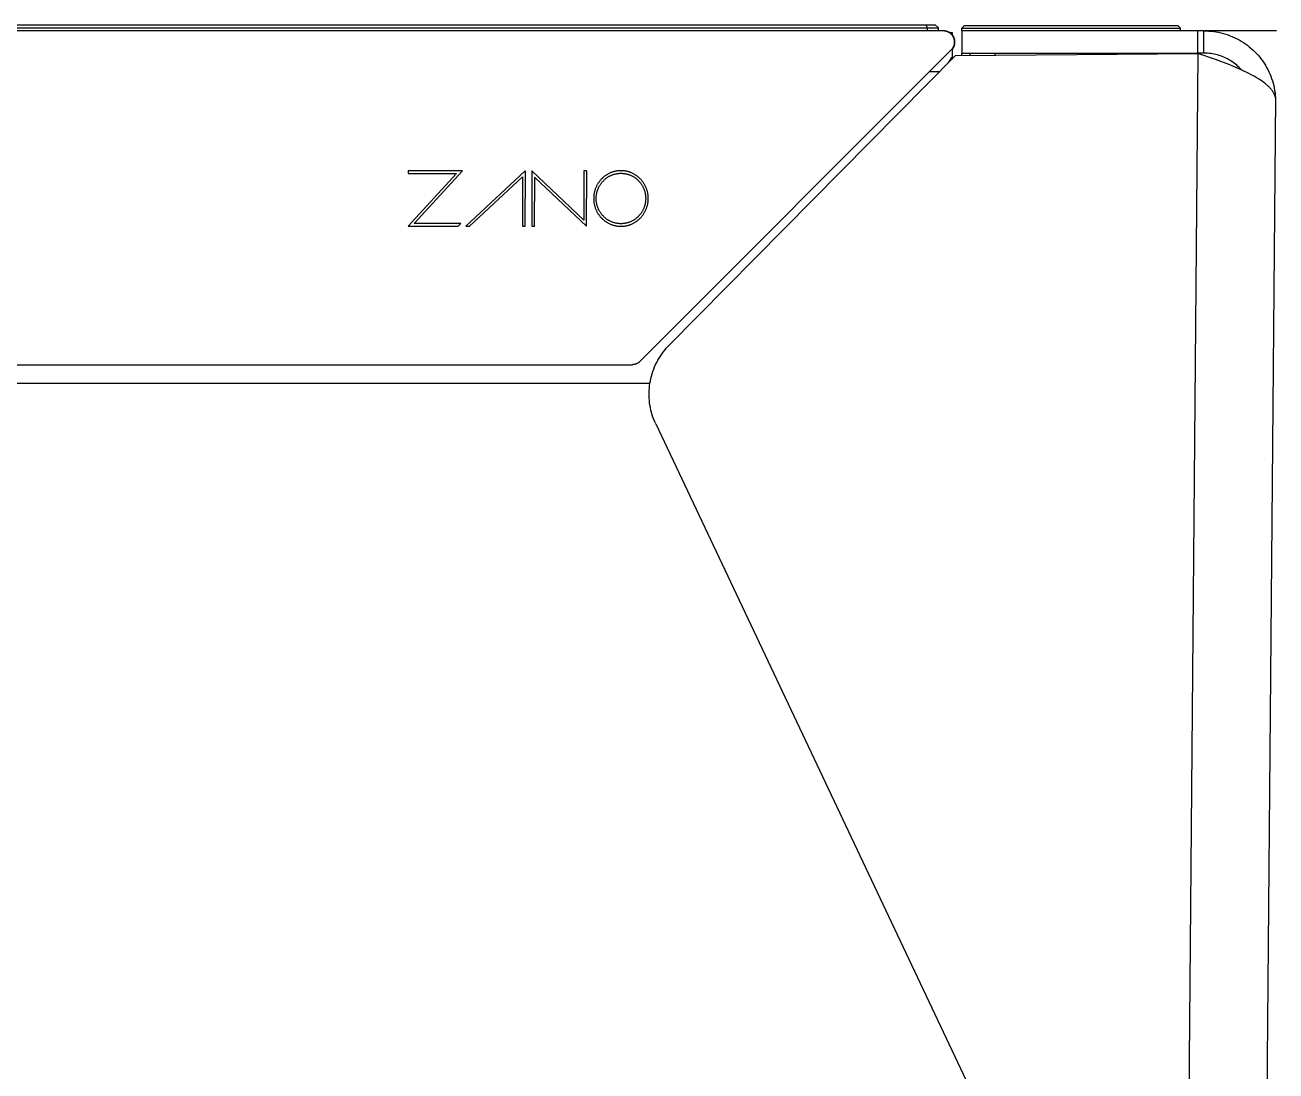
# Model space of a CAD drawing. Header units: inches. Extents: x -8 to 201, y -1 to 136.
# Drawn here: x 96.67 to 114.38, y 110.95 to 125.76 of the extents above; entities that cross this region are included whole.
import ezdxf

# ---------------------------------------------------------------- set-up
doc = ezdxf.new("R2010")
doc.units = ezdxf.units.IN
doc.layers.add('ZANO_R', color=7, linetype='Continuous', lineweight=0)
doc.layers.add('ZANO_W', color=1, linetype='Continuous', lineweight=0)
doc.styles.get("Standard").update_dxf_attribs({"font": 'arial.ttf'})
doc.dimstyles.new('amerykanie', dxfattribs={"dimtxt": 50, "dimasz": 50, "dimexe": 0.5, "dimexo": 0.5, "dimgap": 1, "dimtad": 1, "dimdec": 0, "dimzin": 0, "dimlunit": 5, "dimtxsty": 'Standard', "dimcen": 0.09, "dimclrd": 1, "dimclre": 1, "dimclrt": 1, "dimazin": 0, "dimtfac": 1, "dimtdec": 0, "dimtmove": 0, "dimatfit": 3, "dimfxl": 1, "dimtzin": 0, "dimarcsym": 1})

# ---------------------------------------------------------------- blocks, each defined once
blk = doc.blocks.new('*D477')
at = {"layer": 'ZANO_W', "color": 1, "lineweight": -2}
blk.add_arc((154.943, 107.957), 5.938, 93.9709, 170.339, dxfattribs=at)
at = {"layer": 'ZANO_W', "color": 1}
for points in [[(154.529, 113.714), (154.534, 114.047), (155.532, 113.866)], [(148.923, 108.968), (149.256, 108.94), (149.005, 107.957)]]:
    blk.add_solid(points, dxfattribs=at)
at = {"layer": 'ZANO_W', "color": 1, "insert": (150.058, 113.353), "char_height": 1.625, "attachment_point": 5, "rotation": 42.155}
blk.add_mtext("95%%d41'", dxfattribs=at)

msp = doc.modelspace()

# ---------------------------------------------------------------- linework, layer by layer
at = {"layer": 'ZANO_R'}
for p, q in [((109.67578, 125.67464), (11.61288, 125.67464)), ((11.72648, 125.71874), (109.44739, 125.71874)), ((109.43108, 125.75811), (11.74279, 125.75811)), ((109.56551, 125.75811), (109.43108, 125.75811)), ((109.43108, 125.75811), (109.44739, 125.71874)), ((109.44739, 125.71874), (109.44739, 125.67464)), ((109.44739, 125.71874), (109.60488, 125.71874)), ((109.60488, 125.71874), (109.56551, 125.75811)), ((109.60488, 125.67464), (109.60488, 125.71874)), ((109.68116, 125.67455), (109.67578, 125.67464)), ((109.68653, 125.67428), (109.68116, 125.67455)), ((109.68813, 125.6745), (109.6828, 125.67464)), ((109.69189, 125.67382), (109.68653, 125.67428)), ((109.69345, 125.67418), (109.68813, 125.6745)), ((109.69723, 125.67318), (109.69189, 125.67382)), ((109.69875, 125.67368), (109.69345, 125.67418)), ((109.70254, 125.67235), (109.69723, 125.67318)), ((109.70403, 125.673), (109.69875, 125.67368)), ((109.70782, 125.67135), (109.70254, 125.67235)), ((109.70929, 125.67215), (109.70403, 125.673)), ((109.71307, 125.67017), (109.70782, 125.67135)), ((109.71451, 125.67111), (109.70929, 125.67215)), ((109.71827, 125.6688), (109.71307, 125.67017)), ((109.7197, 125.6699), (109.71451, 125.67111)), ((109.72342, 125.66726), (109.71827, 125.6688)), ((109.72485, 125.66852), (109.7197, 125.6699)), ((109.72852, 125.66555), (109.72342, 125.66726)), ((109.72994, 125.66696), (109.72485, 125.66852)), ((109.73356, 125.66366), (109.72852, 125.66555)), ((109.73498, 125.66523), (109.72994, 125.66696)), ((109.73852, 125.66161), (109.73356, 125.66366)), ((109.73995, 125.66333), (109.73498, 125.66523)), ((109.74342, 125.65938), (109.73852, 125.66161)), ((109.74486, 125.66127), (109.73995, 125.66333)), ((109.74824, 125.65699), (109.74342, 125.65938)), ((109.7497, 125.65904), (109.74486, 125.66127)), ((109.75297, 125.65443), (109.74824, 125.65699)), ((109.75446, 125.65664), (109.7497, 125.65904)), ((109.75761, 125.65172), (109.75297, 125.65443)), ((109.75913, 125.65409), (109.75446, 125.65664)), ((109.76216, 125.64884), (109.75761, 125.65172)), ((109.76372, 125.65138), (109.75913, 125.65409)), ((109.7666, 125.64582), (109.76216, 125.64884)), ((109.76821, 125.64852), (109.76372, 125.65138)), ((109.77094, 125.64264), (109.7666, 125.64582)), ((109.80174, 125.64551), (109.76704, 125.64551)), ((109.77261, 125.64551), (109.76821, 125.64852)), ((109.77517, 125.63932), (109.77094, 125.64264)), ((109.77928, 125.63586), (109.77517, 125.63932)), ((109.78327, 125.63225), (109.77928, 125.63586)), ((109.78714, 125.62852), (109.78327, 125.63225)), ((109.79088, 125.62465), (109.78714, 125.62852)), ((109.79448, 125.62066), (109.79088, 125.62465)), ((109.79795, 125.61654), (109.79448, 125.62066)), ((109.80127, 125.61232), (109.79795, 125.61654)), ((109.80444, 125.60798), (109.80127, 125.61232)), ((109.80174, 125.61169), (109.80174, 125.64551)), ((109.80506, 125.61461), (109.80174, 125.61869)), ((109.80747, 125.60353), (109.80444, 125.60798)), ((109.80824, 125.61043), (109.80506, 125.61461)), ((109.81034, 125.59898), (109.80747, 125.60353)), ((109.81128, 125.60615), (109.80824, 125.61043)), ((109.81306, 125.59434), (109.81034, 125.59898)), ((109.81418, 125.60177), (109.81128, 125.60615)), ((109.81561, 125.58961), (109.81306, 125.59434)), ((109.81693, 125.59729), (109.81418, 125.60177)), ((109.81952, 125.59272), (109.81693, 125.59729)), ((109.93384, 125.71402), (109.97321, 125.75339)), ((109.93384, 125.67464), (109.93384, 125.71402)), ((109.93384, 125.71402), (110.13069, 125.71402)), ((113.27741, 125.67464), (109.93384, 125.67464)), ((109.93384, 125.67464), (109.93384, 125.35967)), ((109.97321, 125.75339), (110.13069, 125.75339)), ((110.13069, 125.75339), (112.62553, 125.75339)), ((110.13069, 125.71402), (112.62553, 125.71402)), ((112.62553, 125.75339), (112.78241, 125.75339)), ((112.62553, 125.71402), (112.82164, 125.71402)), ((112.78241, 125.75339), (112.99383, 125.75339)), ((112.82164, 125.71402), (113.0332, 125.71402)), ((113.0332, 125.71402), (112.99383, 125.75339)), ((113.0332, 125.67464), (113.0332, 125.71402)), ((113.27741, 125.35967), (113.27741, 125.67464)), ((113.36485, 125.67464), (113.27741, 125.67464)), ((113.36485, 125.35967), (113.36485, 125.67464)), ((113.36485, 125.67464), (113.39957, 125.67432)), ((114.39153, 125.67464), (113.37697, 125.67464)), ((113.39957, 125.67432), (113.43425, 125.6728)), ((113.43425, 125.6728), (113.46886, 125.67009)), ((113.46886, 125.67009), (113.50336, 125.66618)), ((113.50336, 125.66618), (113.5377, 125.66109)), ((113.5377, 125.66109), (113.57184, 125.65481)), ((113.57184, 125.65481), (113.60575, 125.64736)), ((113.60575, 125.64736), (113.63938, 125.63875)), ((113.63938, 125.63875), (113.67269, 125.62898)), ((113.67269, 125.62898), (113.70565, 125.61808)), ((113.70565, 125.61808), (113.73821, 125.60604)), ((113.73821, 125.60604), (113.77034, 125.59288)), ((109.79448, 125.41365), (109.79795, 125.41777)), ((109.79795, 125.41777), (109.80127, 125.422)), ((109.80127, 125.422), (109.80444, 125.42634)), ((109.80174, 125.30691), (109.80174, 125.42262)), ((109.80174, 125.41563), (109.80506, 125.4197)), ((109.80444, 125.42634), (109.80747, 125.43078)), ((109.80506, 125.4197), (109.80824, 125.42388)), ((109.80747, 125.43078), (109.81034, 125.43533)), ((109.80824, 125.42388), (109.81128, 125.42816)), ((109.81034, 125.43533), (109.81306, 125.43997)), ((109.81128, 125.42816), (109.81418, 125.43255)), ((109.81306, 125.43997), (109.81561, 125.4447)), ((109.81418, 125.43255), (109.81693, 125.43702)), ((109.818, 125.58479), (109.81561, 125.58961)), ((109.81561, 125.4447), (109.818, 125.44952)), ((109.81693, 125.43702), (109.81952, 125.44159)), ((109.82023, 125.5799), (109.818, 125.58479)), ((109.818, 125.44952), (109.82023, 125.45441)), ((109.82197, 125.58807), (109.81952, 125.59272)), ((109.81952, 125.44159), (109.82197, 125.44624)), ((109.82229, 125.57493), (109.82023, 125.5799)), ((109.82023, 125.45441), (109.82229, 125.45938)), ((109.82425, 125.58334), (109.82197, 125.58807)), ((109.82197, 125.44624), (109.82425, 125.45097)), ((109.82418, 125.5699), (109.82229, 125.57493)), ((109.82229, 125.45938), (109.82418, 125.46442)), ((109.82589, 125.5648), (109.82418, 125.5699)), ((109.82418, 125.46442), (109.82589, 125.46951)), ((109.82638, 125.57854), (109.82425, 125.58334)), ((109.82425, 125.45097), (109.82638, 125.45578)), ((109.82743, 125.55965), (109.82589, 125.5648)), ((109.82589, 125.46951), (109.82743, 125.47467)), ((109.82835, 125.57366), (109.82638, 125.57854)), ((109.82638, 125.45578), (109.82835, 125.46065)), ((109.82879, 125.55444), (109.82743, 125.55965)), ((109.82743, 125.47467), (109.82879, 125.47987)), ((109.83015, 125.56873), (109.82835, 125.57366)), ((109.82835, 125.46065), (109.83015, 125.46558)), ((109.82997, 125.5492), (109.82879, 125.55444)), ((109.82879, 125.47987), (109.82997, 125.48511)), ((109.83098, 125.54391), (109.82997, 125.5492)), ((109.82997, 125.48511), (109.83098, 125.4904)), ((109.83179, 125.56374), (109.83015, 125.56873)), ((109.83015, 125.46558), (109.83179, 125.47058)), ((109.8318, 125.5386), (109.83098, 125.54391)), ((109.83098, 125.4904), (109.8318, 125.49571)), ((109.83326, 125.55869), (109.83179, 125.56374)), ((109.83179, 125.47058), (109.83326, 125.47562)), ((109.83244, 125.53326), (109.8318, 125.5386)), ((109.8318, 125.49571), (109.83244, 125.50105)), ((109.8329, 125.5279), (109.83244, 125.53326)), ((109.83244, 125.50105), (109.8329, 125.50641)), ((109.83318, 125.52253), (109.8329, 125.5279)), ((109.8329, 125.50641), (109.83318, 125.51178)), ((109.83327, 125.51716), (109.83318, 125.52253)), ((109.83318, 125.51178), (109.83327, 125.51716)), ((109.83456, 125.5536), (109.83326, 125.55869)), ((109.83326, 125.47562), (109.83456, 125.48071)), ((109.83569, 125.54847), (109.83456, 125.5536)), ((109.83456, 125.48071), (109.83569, 125.48584)), ((109.83665, 125.54331), (109.83569, 125.54847)), ((109.83569, 125.48584), (109.83665, 125.49101)), ((109.83744, 125.53811), (109.83665, 125.54331)), ((109.83665, 125.49101), (109.83744, 125.4962)), ((109.83805, 125.53289), (109.83744, 125.53811)), ((109.83744, 125.4962), (109.83805, 125.50142)), ((109.83849, 125.52766), (109.83805, 125.53289)), ((109.83805, 125.50142), (109.83849, 125.50666)), ((109.83875, 125.52241), (109.83849, 125.52766)), ((109.83849, 125.50666), (109.83875, 125.5119)), ((109.83884, 125.51716), (109.83875, 125.52241)), ((109.83875, 125.5119), (109.83884, 125.51716)), ((113.77034, 125.59288), (113.80199, 125.57863)), ((113.80199, 125.57863), (113.83314, 125.56329)), ((113.83314, 125.56329), (113.86374, 125.54689)), ((113.86374, 125.54689), (113.89375, 125.52944)), ((113.89375, 125.52944), (113.92314, 125.51097)), ((113.92314, 125.51097), (113.95188, 125.4915)), ((113.95188, 125.4915), (113.97993, 125.47104)), ((113.97993, 125.47104), (114.00726, 125.44964)), ((114.00726, 125.44964), (114.03384, 125.4273)), ((114.03384, 125.4273), (114.05963, 125.40406)), ((109.78714, 125.4058), (105.3775, 120.99615)), ((109.84843, 125.32555), (105.79751, 121.23308)), ((109.75398, 125.23344), (109.79509, 125.29648)), ((109.78714, 125.4058), (109.79088, 125.40966)), ((109.79088, 125.40966), (109.79448, 125.41365)), ((109.79509, 125.29648), (109.80174, 125.30691)), ((109.8003, 125.28224), (109.79949, 125.27611)), ((109.80093, 125.28839), (109.8003, 125.28224)), ((109.80138, 125.29455), (109.80093, 125.28839)), ((109.80165, 125.30073), (109.80138, 125.29455)), ((109.80174, 125.30691), (109.80165, 125.30073)), ((109.84843, 125.32555), (113.27738, 125.35575)), ((109.93384, 125.35967), (113.27741, 125.35967)), ((109.93384, 125.3263), (109.93384, 125.35967)), ((110.05195, 125.32734), (110.05195, 125.35967)), ((110.4063, 125.33046), (110.4063, 125.35967)), ((112.63601, 125.3501), (112.63601, 125.35967)), ((113.27738, 125.35575), (113.12586, 107.975)), ((113.53024, 125.26805), (113.27738, 125.35575)), ((113.36485, 125.35967), (113.27741, 125.35967)), ((113.38888, 125.35932), (113.36485, 125.35967)), ((113.41287, 125.35815), (113.38888, 125.35932)), ((113.43682, 125.35617), (113.41287, 125.35815)), ((113.46068, 125.35339), (113.43682, 125.35617)), ((113.48444, 125.3498), (113.46068, 125.35339)), ((113.50806, 125.34541), (113.48444, 125.3498)), ((113.53152, 125.34023), (113.50806, 125.34541)), ((113.73059, 125.19231), (113.53024, 125.26805)), ((113.55479, 125.33425), (113.53152, 125.34023)), ((113.57785, 125.32749), (113.55479, 125.33425)), ((113.60066, 125.31995), (113.57785, 125.32749)), ((113.62321, 125.31165), (113.60066, 125.31995)), ((113.64546, 125.30259), (113.62321, 125.31165)), ((113.6674, 125.29279), (113.64546, 125.30259)), ((113.68899, 125.28225), (113.6674, 125.29279)), ((113.71021, 125.27098), (113.68899, 125.28225)), ((113.73104, 125.259), (113.71021, 125.27098)), ((113.75145, 125.24633), (113.73104, 125.259)), ((113.77142, 125.23297), (113.75145, 125.24633)), ((114.05963, 125.40406), (114.0846, 125.37994)), ((114.0846, 125.37994), (114.10873, 125.35498)), ((114.10873, 125.35498), (114.13198, 125.3292)), ((114.13198, 125.3292), (114.15433, 125.30264)), ((114.15433, 125.30264), (114.17575, 125.27532)), ((114.17575, 125.27532), (114.19621, 125.24727)), ((114.19621, 125.24727), (114.2157, 125.21854)), ((109.61953, 125.0943), (109.47565, 125.0943)), ((109.59434, 125.09446), (109.59703, 125.09467)), ((109.60131, 125.09465), (109.59435, 125.09437)), ((109.59703, 125.09467), (109.59971, 125.09495)), ((109.59971, 125.09495), (109.60238, 125.09532)), ((109.60825, 125.09517), (109.60131, 125.09465)), ((109.60238, 125.09532), (109.60504, 125.09577)), ((109.60504, 125.09577), (109.60768, 125.09629)), ((109.60768, 125.09629), (109.61031, 125.0969)), ((109.61518, 125.09591), (109.60825, 125.09517)), ((109.61031, 125.0969), (109.61338, 125.09771)), ((109.61338, 125.09771), (109.61642, 125.09861)), ((109.62208, 125.09687), (109.61518, 125.09591)), ((109.61642, 125.09861), (109.61943, 125.09961)), ((109.61943, 125.09961), (109.62242, 125.10069)), ((109.62242, 125.10069), (109.62536, 125.10187)), ((109.62536, 125.10187), (109.62828, 125.10313)), ((109.74659, 125.22266), (109.75398, 125.23344)), ((113.81587, 125.15729), (113.73059, 125.19231)), ((113.79093, 125.21895), (113.77142, 125.23297)), ((113.80995, 125.20427), (113.79093, 125.21895)), ((113.82847, 125.18896), (113.80995, 125.20427)), ((113.90029, 125.12026), (113.81587, 125.15729)), ((113.84645, 125.17304), (113.82847, 125.18896)), ((113.86389, 125.15651), (113.84645, 125.17304)), ((113.88077, 125.1394), (113.86389, 125.15651)), ((113.89705, 125.12174), (113.88077, 125.1394)), ((113.97308, 125.08592), (113.90029, 125.12026)), ((114.00906, 125.0679), (113.97308, 125.08592)), ((114.04471, 125.04922), (114.00906, 125.0679)), ((114.2157, 125.21854), (114.23418, 125.18916)), ((114.23418, 125.18916), (114.25164, 125.15915)), ((114.25164, 125.15915), (114.26806, 125.12856)), ((114.26806, 125.12856), (114.28341, 125.09742)), ((114.28341, 125.09742), (114.29768, 125.06577)), ((114.29768, 125.06577), (114.31085, 125.03365)), ((114.07537, 125.03241), (114.04471, 125.04922)), ((114.10569, 125.01497), (114.07537, 125.03241)), ((114.13559, 124.99684), (114.10569, 125.01497)), ((114.165, 124.97794), (114.13559, 124.99684)), ((114.1887, 124.96179), (114.165, 124.97794)), ((114.21193, 124.945), (114.1887, 124.96179)), ((114.23461, 124.92746), (114.21193, 124.945)), ((114.24571, 124.91839), (114.23461, 124.92746)), ((114.25664, 124.90911), (114.24571, 124.91839)), ((114.26553, 124.90126), (114.25664, 124.90911)), ((114.27428, 124.89325), (114.26553, 124.90126)), ((114.28286, 124.88507), (114.27428, 124.89325)), ((114.29126, 124.8767), (114.28286, 124.88507)), ((114.31085, 125.03365), (114.3229, 125.0011)), ((114.3229, 125.0011), (114.33382, 124.96814)), ((114.33382, 124.96814), (114.3436, 124.93483)), ((114.3436, 124.93483), (114.35223, 124.90121)), ((114.35223, 124.90121), (114.35969, 124.8673)), ((114.37775, 124.72972), (114.23153, 107.95731)), ((114.29946, 124.86815), (114.29126, 124.8767)), ((114.30745, 124.8594), (114.29946, 124.86815)), ((114.31521, 124.85044), (114.30745, 124.8594)), ((114.32271, 124.84126), (114.31521, 124.85044)), ((114.32886, 124.83329), (114.32271, 124.84126)), ((114.3348, 124.82516), (114.32886, 124.83329)), ((114.34049, 124.81686), (114.3348, 124.82516)), ((114.34592, 124.80839), (114.34049, 124.81686)), ((114.35106, 124.79974), (114.34592, 124.80839)), ((114.35351, 124.79536), (114.35106, 124.79974)), ((114.35588, 124.79092), (114.35351, 124.79536)), ((114.35817, 124.78644), (114.35588, 124.79092)), ((114.36037, 124.78192), (114.35817, 124.78644)), ((114.35969, 124.8673), (114.36598, 124.83316)), ((114.36248, 124.77735), (114.36037, 124.78192)), ((114.3645, 124.77274), (114.36248, 124.77735)), ((114.36692, 124.76677), (114.36446, 124.77272)), ((114.36598, 124.83316), (114.37109, 124.79882)), ((114.3692, 124.76074), (114.36692, 124.76677)), ((114.37128, 124.75465), (114.3692, 124.76074)), ((114.37109, 124.79882), (114.37501, 124.76433)), ((114.37318, 124.74849), (114.37128, 124.75465)), ((114.3749, 124.74228), (114.37318, 124.74849)), ((114.37641, 124.73602), (114.3749, 124.74228)), ((114.37501, 124.76433), (114.37774, 124.72972)), ((114.37774, 124.72972), (114.37641, 124.73602)), ((102.09496, 123.69467), (102.09496, 123.65634)), ((102.86623, 123.69467), (102.09496, 123.69467)), ((102.09496, 123.65634), (102.77901, 123.65634)), ((102.77901, 123.65634), (102.09496, 122.9096)), ((102.18172, 122.94778), (102.86623, 123.69467)), ((103.75192, 123.69467), (102.91023, 122.90941)), ((103.75192, 123.69467), (103.75192, 123.3042)), ((103.84879, 123.69448), (103.84835, 122.90947)), ((104.58249, 122.99745), (103.84879, 123.69448)), ((104.61986, 123.69585), (104.58249, 123.69448)), ((104.58249, 123.69448), (104.58249, 122.99745)), ((104.61986, 123.69585), (104.61986, 123.30482)), ((104.92491, 123.64838), (104.91676, 123.64375)), ((104.93318, 123.65283), (104.92491, 123.64838)), ((104.94157, 123.65707), (104.93318, 123.65283)), ((104.95007, 123.66111), (104.94157, 123.65707)), ((104.95868, 123.66495), (104.95007, 123.66111)), ((104.9674, 123.66857), (104.95868, 123.66495)), ((104.97622, 123.67199), (104.9674, 123.66857)), ((104.98514, 123.67519), (104.97622, 123.67199)), ((104.99417, 123.67817), (104.98514, 123.67519)), ((105.00329, 123.68093), (104.99417, 123.67817)), ((105.0125, 123.68347), (105.00329, 123.68093)), ((105.00481, 123.6434), (105.01308, 123.6459)), ((105.0218, 123.68578), (105.0125, 123.68347)), ((105.01308, 123.6459), (105.02144, 123.64821)), ((105.02144, 123.64821), (105.02988, 123.6503)), ((105.03119, 123.68786), (105.0218, 123.68578)), ((105.02988, 123.6503), (105.0384, 123.65219)), ((105.04066, 123.68971), (105.03119, 123.68786)), ((105.0384, 123.65219), (105.04699, 123.65387)), ((105.05021, 123.69132), (105.04066, 123.68971)), ((105.04699, 123.65387), (105.05566, 123.65533)), ((105.05984, 123.69269), (105.05021, 123.69132)), ((105.05566, 123.65533), (105.0644, 123.65658)), ((105.06954, 123.69382), (105.05984, 123.69269)), ((105.0644, 123.65658), (105.0732, 123.6576)), ((105.07932, 123.6947), (105.06954, 123.69382)), ((105.0732, 123.6576), (105.08207, 123.6584)), ((105.08916, 123.69534), (105.07932, 123.6947)), ((105.08207, 123.6584), (105.091, 123.65898)), ((105.09907, 123.69572), (105.08916, 123.69534)), ((105.091, 123.65898), (105.09999, 123.65933)), ((105.10904, 123.69585), (105.09907, 123.69572)), ((105.09999, 123.65933), (105.10904, 123.65945)), ((105.11901, 123.69572), (105.10904, 123.69585)), ((105.10904, 123.65945), (105.11809, 123.65933)), ((105.11809, 123.65933), (105.12708, 123.65898)), ((105.12891, 123.69534), (105.11901, 123.69572)), ((105.12708, 123.65898), (105.13601, 123.6584)), ((105.13876, 123.6947), (105.12891, 123.69534)), ((105.13601, 123.6584), (105.14488, 123.6576)), ((105.14853, 123.69382), (105.13876, 123.6947)), ((105.14488, 123.6576), (105.15369, 123.65658)), ((105.15823, 123.69269), (105.14853, 123.69382)), ((105.15369, 123.65658), (105.16243, 123.65533)), ((105.16786, 123.69132), (105.15823, 123.69269)), ((105.16243, 123.65533), (105.1711, 123.65387)), ((105.17741, 123.68971), (105.16786, 123.69132)), ((105.1711, 123.65387), (105.17969, 123.65219)), ((105.18688, 123.68786), (105.17741, 123.68971)), ((105.17969, 123.65219), (105.18821, 123.6503)), ((105.19626, 123.68578), (105.18688, 123.68786)), ((105.18821, 123.6503), (105.19665, 123.64821)), ((105.20556, 123.68347), (105.19626, 123.68578)), ((105.19665, 123.64821), (105.20501, 123.6459)), ((105.20501, 123.6459), (105.21328, 123.6434)), ((105.21477, 123.68093), (105.20556, 123.68347)), ((105.22389, 123.67817), (105.21477, 123.68093)), ((105.23291, 123.67519), (105.22389, 123.67817)), ((105.24184, 123.67199), (105.23291, 123.67519)), ((105.25066, 123.66857), (105.24184, 123.67199)), ((105.25938, 123.66495), (105.25066, 123.66857)), ((105.26799, 123.66111), (105.25938, 123.66495)), ((105.27649, 123.65707), (105.26799, 123.66111)), ((105.28488, 123.65283), (105.27649, 123.65707)), ((105.29314, 123.64838), (105.28488, 123.65283)), ((105.30129, 123.64375), (105.29314, 123.64838)), ((102.96591, 122.90941), (103.71454, 123.60879)), ((103.71454, 123.60879), (103.71454, 122.90941)), ((103.88654, 123.60626), (103.88633, 123.26007)), ((103.88654, 123.60626), (104.61986, 122.90947)), ((104.76085, 123.47307), (104.75688, 123.46442)), ((104.76502, 123.48161), (104.76085, 123.47307)), ((104.76938, 123.49003), (104.76502, 123.48161)), ((104.77393, 123.49833), (104.76938, 123.49003)), ((104.77868, 123.5065), (104.77393, 123.49833)), ((104.78361, 123.51454), (104.77868, 123.5065)), ((104.78873, 123.52246), (104.78361, 123.51454)), ((104.79402, 123.53024), (104.78873, 123.52246)), ((104.7995, 123.53788), (104.79402, 123.53024)), ((104.79688, 123.46502), (104.80084, 123.47266)), ((104.80514, 123.54538), (104.7995, 123.53788)), ((104.80084, 123.47266), (104.80497, 123.48019)), ((104.80497, 123.48019), (104.80928, 123.4876)), ((104.81096, 123.55273), (104.80514, 123.54538)), ((104.80928, 123.4876), (104.81375, 123.4949)), ((104.81695, 123.55994), (104.81096, 123.55273)), ((104.81375, 123.4949), (104.81839, 123.50208)), ((104.8231, 123.567), (104.81695, 123.55994)), ((104.81839, 123.50208), (104.8232, 123.50914)), ((104.82942, 123.57391), (104.8231, 123.567)), ((104.8232, 123.50914), (104.82817, 123.51607)), ((104.82817, 123.51607), (104.83329, 123.52288)), ((104.83589, 123.58066), (104.82942, 123.57391)), ((104.83329, 123.52288), (104.83857, 123.52956)), ((104.84252, 123.58725), (104.83589, 123.58066)), ((104.83857, 123.52956), (104.844, 123.5361)), ((104.84931, 123.59368), (104.84252, 123.58725)), ((104.844, 123.5361), (104.84959, 123.54251)), ((104.85624, 123.59995), (104.84931, 123.59368)), ((104.84959, 123.54251), (104.85532, 123.54877)), ((104.85532, 123.54877), (104.86119, 123.5549)), ((104.86332, 123.60604), (104.85624, 123.59995)), ((104.86119, 123.5549), (104.86721, 123.56088)), ((104.87055, 123.61197), (104.86332, 123.60604)), ((104.86721, 123.56088), (104.87337, 123.56672)), ((104.87792, 123.61772), (104.87055, 123.61197)), ((104.87337, 123.56672), (104.87966, 123.5724)), ((104.88542, 123.62329), (104.87792, 123.61772)), ((104.87966, 123.5724), (104.88608, 123.57794)), ((104.89306, 123.62868), (104.88542, 123.62329)), ((104.88608, 123.57794), (104.89264, 123.58331)), ((104.89264, 123.58331), (104.89932, 123.58853)), ((104.90083, 123.63389), (104.89306, 123.62868)), ((104.89932, 123.58853), (104.90613, 123.59359)), ((104.90873, 123.63891), (104.90083, 123.63389)), ((104.90613, 123.59359), (104.91307, 123.59848)), ((104.91676, 123.64375), (104.90873, 123.63891)), ((104.91307, 123.59848), (104.92012, 123.60321)), ((104.92012, 123.60321), (104.92729, 123.60777)), ((104.92729, 123.60777), (104.93457, 123.61215)), ((104.93457, 123.61215), (104.94196, 123.61636)), ((104.94196, 123.61636), (104.94947, 123.62039)), ((104.94947, 123.62039), (104.95708, 123.62425)), ((104.95708, 123.62425), (104.96479, 123.62791)), ((104.96479, 123.62791), (104.9726, 123.63139)), ((104.9726, 123.63139), (104.98051, 123.63469)), ((104.98051, 123.63469), (104.98852, 123.63779)), ((104.98852, 123.63779), (104.99662, 123.64069)), ((104.99662, 123.64069), (105.00481, 123.6434)), ((105.21328, 123.6434), (105.22147, 123.64069)), ((105.22147, 123.64069), (105.22957, 123.63779)), ((105.22957, 123.63779), (105.23758, 123.63469)), ((105.23758, 123.63469), (105.24549, 123.63139)), ((105.24549, 123.63139), (105.2533, 123.62791)), ((105.2533, 123.62791), (105.26102, 123.62425)), ((105.26102, 123.62425), (105.26862, 123.62039)), ((105.26862, 123.62039), (105.27613, 123.61636)), ((105.27613, 123.61636), (105.28352, 123.61215)), ((105.28352, 123.61215), (105.29081, 123.60777)), ((105.29081, 123.60777), (105.29798, 123.60321)), ((105.29798, 123.60321), (105.30503, 123.59848)), ((105.30932, 123.63891), (105.30129, 123.64375)), ((105.30503, 123.59848), (105.31196, 123.59359)), ((105.31722, 123.63389), (105.30932, 123.63891)), ((105.31196, 123.59359), (105.31877, 123.58853)), ((105.32499, 123.62868), (105.31722, 123.63389)), ((105.31877, 123.58853), (105.32545, 123.58331)), ((105.33263, 123.62329), (105.32499, 123.62868)), ((105.32545, 123.58331), (105.33201, 123.57794)), ((105.33201, 123.57794), (105.33843, 123.5724)), ((105.34014, 123.61772), (105.33263, 123.62329)), ((105.33843, 123.5724), (105.34473, 123.56672)), ((105.34751, 123.61197), (105.34014, 123.61772)), ((105.34473, 123.56672), (105.35088, 123.56088)), ((105.35473, 123.60604), (105.34751, 123.61197)), ((105.35088, 123.56088), (105.3569, 123.5549)), ((105.36181, 123.59995), (105.35473, 123.60604)), ((105.3569, 123.5549), (105.36277, 123.54877)), ((105.36875, 123.59368), (105.36181, 123.59995)), ((105.36277, 123.54877), (105.3685, 123.54251)), ((105.3685, 123.54251), (105.37409, 123.5361)), ((105.37553, 123.58725), (105.36875, 123.59368)), ((105.37409, 123.5361), (105.37952, 123.52956)), ((105.38217, 123.58066), (105.37553, 123.58725)), ((105.37952, 123.52956), (105.3848, 123.52288)), ((105.38864, 123.57391), (105.38217, 123.58066)), ((105.3848, 123.52288), (105.38992, 123.51607)), ((105.39496, 123.567), (105.38864, 123.57391)), ((105.38992, 123.51607), (105.39489, 123.50914)), ((105.39489, 123.50914), (105.39969, 123.50208)), ((105.40111, 123.55994), (105.39496, 123.567)), ((105.39969, 123.50208), (105.40433, 123.4949)), ((105.4071, 123.55273), (105.40111, 123.55994)), ((105.40433, 123.4949), (105.40881, 123.4876)), ((105.41292, 123.54538), (105.4071, 123.55273)), ((105.40881, 123.4876), (105.41311, 123.48019)), ((105.41857, 123.53788), (105.41292, 123.54538)), ((105.41311, 123.48019), (105.41725, 123.47266)), ((105.41725, 123.47266), (105.42121, 123.46502)), ((105.42404, 123.53024), (105.41857, 123.53788)), ((105.42934, 123.52246), (105.42404, 123.53024)), ((105.43446, 123.51454), (105.42934, 123.52246)), ((105.43939, 123.5065), (105.43446, 123.51454)), ((105.44413, 123.49833), (105.43939, 123.5065)), ((105.44869, 123.49003), (105.44413, 123.49833)), ((105.45305, 123.48161), (105.44869, 123.49003)), ((105.45722, 123.47307), (105.45305, 123.48161)), ((105.46119, 123.46442), (105.45722, 123.47307)), ((103.75192, 122.90941), (103.75192, 123.3042)), ((104.61986, 122.90947), (104.61986, 123.30482)), ((104.72288, 123.31272), (104.72276, 123.30257)), ((104.72276, 123.30257), (104.72288, 123.29241)), ((104.72326, 123.32281), (104.72288, 123.31272)), ((104.72288, 123.29241), (104.72326, 123.28232)), ((104.72388, 123.33283), (104.72326, 123.32281)), ((104.72475, 123.34278), (104.72388, 123.33283)), ((104.72586, 123.35266), (104.72475, 123.34278)), ((104.72721, 123.36246), (104.72586, 123.35266)), ((104.72879, 123.37219), (104.72721, 123.36246)), ((104.73061, 123.38183), (104.72879, 123.37219)), ((104.73265, 123.39139), (104.73061, 123.38183)), ((104.73492, 123.40086), (104.73265, 123.39139)), ((104.73741, 123.41024), (104.73492, 123.40086)), ((104.74012, 123.41952), (104.73741, 123.41024)), ((104.74305, 123.42871), (104.74012, 123.41952)), ((104.7462, 123.43779), (104.74305, 123.42871)), ((104.74955, 123.44678), (104.7462, 123.43779)), ((104.75311, 123.45565), (104.74955, 123.44678)), ((104.75688, 123.46442), (104.75311, 123.45565)), ((104.75854, 123.30257), (104.75865, 123.31178)), ((104.75865, 123.29336), (104.75854, 123.30257)), ((104.75865, 123.31178), (104.75899, 123.32093)), ((104.75899, 123.2842), (104.75865, 123.29336)), ((104.75899, 123.32093), (104.75956, 123.33002)), ((104.75956, 123.33002), (104.76035, 123.33905)), ((104.76035, 123.33905), (104.76135, 123.34801)), ((104.76135, 123.34801), (104.76258, 123.35691)), ((104.76258, 123.35691), (104.76401, 123.36573)), ((104.76401, 123.36573), (104.76566, 123.37448)), ((104.76566, 123.37448), (104.76751, 123.38315)), ((104.76751, 123.38315), (104.76957, 123.39174)), ((104.76957, 123.39174), (104.77183, 123.40025)), ((104.77183, 123.40025), (104.77429, 123.40868)), ((104.77429, 123.40868), (104.77695, 123.41701)), ((104.77695, 123.41701), (104.7798, 123.42526)), ((104.7798, 123.42526), (104.78285, 123.43341)), ((104.78285, 123.43341), (104.78608, 123.44146)), ((104.78608, 123.44146), (104.7895, 123.44942)), ((104.7895, 123.44942), (104.7931, 123.45727)), ((104.7931, 123.45727), (104.79688, 123.46502)), ((105.42121, 123.46502), (105.42499, 123.45727)), ((105.42499, 123.45727), (105.42859, 123.44942)), ((105.42859, 123.44942), (105.432, 123.44146)), ((105.432, 123.44146), (105.43524, 123.43341)), ((105.43524, 123.43341), (105.43828, 123.42526)), ((105.43828, 123.42526), (105.44113, 123.41701)), ((105.44113, 123.41701), (105.44379, 123.40868)), ((105.44379, 123.40868), (105.44625, 123.40025)), ((105.44625, 123.40025), (105.44851, 123.39174)), ((105.44851, 123.39174), (105.45057, 123.38315)), ((105.45057, 123.38315), (105.45242, 123.37448)), ((105.45242, 123.37448), (105.45407, 123.36573)), ((105.45407, 123.36573), (105.45551, 123.35691)), ((105.45551, 123.35691), (105.45673, 123.34801)), ((105.45673, 123.34801), (105.45773, 123.33905)), ((105.45773, 123.33905), (105.45852, 123.33002)), ((105.45852, 123.33002), (105.45909, 123.32093)), ((105.45909, 123.32093), (105.45943, 123.31178)), ((105.45943, 123.29336), (105.45909, 123.2842)), ((105.45943, 123.31178), (105.45954, 123.30257)), ((105.45954, 123.30257), (105.45943, 123.29336)), ((105.46496, 123.45565), (105.46119, 123.46442)), ((105.46852, 123.44678), (105.46496, 123.45565)), ((105.47188, 123.43779), (105.46852, 123.44678)), ((105.47502, 123.42871), (105.47188, 123.43779)), ((105.47795, 123.41952), (105.47502, 123.42871)), ((105.48066, 123.41024), (105.47795, 123.41952)), ((105.48316, 123.40086), (105.48066, 123.41024)), ((105.48543, 123.39139), (105.48316, 123.40086)), ((105.48747, 123.38183), (105.48543, 123.39139)), ((105.48929, 123.37219), (105.48747, 123.38183)), ((105.49087, 123.36246), (105.48929, 123.37219)), ((105.49222, 123.35266), (105.49087, 123.36246)), ((105.49333, 123.34278), (105.49222, 123.35266)), ((105.4942, 123.33283), (105.49333, 123.34278)), ((105.49482, 123.32281), (105.4942, 123.33283)), ((105.4952, 123.31272), (105.49482, 123.32281)), ((105.49482, 123.28232), (105.4952, 123.29241)), ((105.49532, 123.30257), (105.4952, 123.31272)), ((105.4952, 123.29241), (105.49532, 123.30257)), ((103.8861, 122.90947), (103.88633, 123.26007)), ((104.72326, 123.28232), (104.72388, 123.2723)), ((104.72388, 123.2723), (104.72475, 123.26234)), ((104.72475, 123.26234), (104.72586, 123.25246)), ((104.72586, 123.25246), (104.72721, 123.24265)), ((104.72721, 123.24265), (104.72879, 123.23292)), ((104.72879, 123.23292), (104.73061, 123.22328)), ((104.73061, 123.22328), (104.73265, 123.21372)), ((104.73265, 123.21372), (104.73492, 123.20424)), ((104.73492, 123.20424), (104.73741, 123.19486)), ((104.73741, 123.19486), (104.74012, 123.18557)), ((104.74012, 123.18557), (104.74305, 123.17638)), ((104.74305, 123.17638), (104.7462, 123.16729)), ((104.7462, 123.16729), (104.74955, 123.15831)), ((104.74955, 123.15831), (104.75311, 123.14943)), ((104.75311, 123.14943), (104.75688, 123.14066)), ((104.75688, 123.14066), (104.76085, 123.132)), ((104.75956, 123.2751), (104.75899, 123.2842)), ((104.76035, 123.26607), (104.75956, 123.2751)), ((104.76135, 123.2571), (104.76035, 123.26607)), ((104.76085, 123.132), (104.76502, 123.12346)), ((104.76258, 123.2482), (104.76135, 123.2571)), ((104.76401, 123.23937), (104.76258, 123.2482)), ((104.76566, 123.23062), (104.76401, 123.23937)), ((104.76502, 123.12346), (104.76938, 123.11504)), ((104.76751, 123.22194), (104.76566, 123.23062)), ((104.76957, 123.21335), (104.76751, 123.22194)), ((104.76938, 123.11504), (104.77393, 123.10674)), ((104.77183, 123.20484), (104.76957, 123.21335)), ((104.77429, 123.19641), (104.77183, 123.20484)), ((104.77695, 123.18807), (104.77429, 123.19641)), ((104.7798, 123.17982), (104.77695, 123.18807)), ((104.78285, 123.17167), (104.7798, 123.17982)), ((104.78608, 123.16361), (104.78285, 123.17167)), ((104.7895, 123.15565), (104.78608, 123.16361)), ((104.7931, 123.1478), (104.7895, 123.15565)), ((104.79688, 123.14005), (104.7931, 123.1478)), ((104.80084, 123.13241), (104.79688, 123.14005)), ((104.80497, 123.12488), (104.80084, 123.13241)), ((104.80928, 123.11746), (104.80497, 123.12488)), ((104.81375, 123.11016), (104.80928, 123.11746)), ((105.40878, 123.11746), (105.4043, 123.11016)), ((105.41309, 123.12488), (105.40878, 123.11746)), ((105.41722, 123.13241), (105.41309, 123.12488)), ((105.42118, 123.14005), (105.41722, 123.13241)), ((105.42496, 123.1478), (105.42118, 123.14005)), ((105.42857, 123.15565), (105.42496, 123.1478)), ((105.43199, 123.16361), (105.42857, 123.15565)), ((105.43522, 123.17167), (105.43199, 123.16361)), ((105.43826, 123.17982), (105.43522, 123.17167)), ((105.44112, 123.18807), (105.43826, 123.17982)), ((105.44378, 123.19641), (105.44112, 123.18807)), ((105.44624, 123.20484), (105.44378, 123.19641)), ((105.44413, 123.10674), (105.44869, 123.11504)), ((105.4485, 123.21335), (105.44624, 123.20484)), ((105.45056, 123.22194), (105.4485, 123.21335)), ((105.44869, 123.11504), (105.45305, 123.12346)), ((105.45242, 123.23062), (105.45056, 123.22194)), ((105.45407, 123.23937), (105.45242, 123.23062)), ((105.45305, 123.12346), (105.45722, 123.132)), ((105.4555, 123.2482), (105.45407, 123.23937)), ((105.45673, 123.2571), (105.4555, 123.2482)), ((105.45773, 123.26607), (105.45673, 123.2571)), ((105.45722, 123.132), (105.46119, 123.14066)), ((105.45852, 123.2751), (105.45773, 123.26607)), ((105.45909, 123.2842), (105.45852, 123.2751)), ((105.46119, 123.14066), (105.46496, 123.14943)), ((105.46496, 123.14943), (105.46852, 123.15831)), ((105.46852, 123.15831), (105.47188, 123.16729)), ((105.47188, 123.16729), (105.47502, 123.17638)), ((105.47502, 123.17638), (105.47795, 123.18557)), ((105.47795, 123.18557), (105.48066, 123.19486)), ((105.48066, 123.19486), (105.48316, 123.20424)), ((105.48316, 123.20424), (105.48543, 123.21372)), ((105.48543, 123.21372), (105.48747, 123.22328)), ((105.48747, 123.22328), (105.48929, 123.23292)), ((105.48929, 123.23292), (105.49087, 123.24265)), ((105.49087, 123.24265), (105.49222, 123.25246)), ((105.49222, 123.25246), (105.49333, 123.26234)), ((105.49333, 123.26234), (105.4942, 123.2723)), ((105.4942, 123.2723), (105.49482, 123.28232)), ((102.8435, 122.94778), (102.18172, 122.94778)), ((102.80246, 122.9096), (102.8435, 122.94778)), ((104.77393, 123.10674), (104.77868, 123.09857)), ((104.77868, 123.09857), (104.78361, 123.09052)), ((104.78361, 123.09052), (104.78873, 123.08261)), ((104.78873, 123.08261), (104.79402, 123.07483)), ((104.79402, 123.07483), (104.7995, 123.06718)), ((104.7995, 123.06718), (104.80514, 123.05968)), ((104.80514, 123.05968), (104.81096, 123.05232)), ((104.81096, 123.05232), (104.81695, 123.04511)), ((104.81839, 123.10298), (104.81375, 123.11016)), ((104.81695, 123.04511), (104.8231, 123.03805)), ((104.8232, 123.09592), (104.81839, 123.10298)), ((104.8231, 123.03805), (104.82942, 123.03114)), ((104.82817, 123.08898), (104.8232, 123.09592)), ((104.83329, 123.08218), (104.82817, 123.08898)), ((104.82942, 123.03114), (104.83589, 123.02439)), ((104.83857, 123.0755), (104.83329, 123.08218)), ((104.83589, 123.02439), (104.84252, 123.0178)), ((104.844, 123.06896), (104.83857, 123.0755)), ((104.84252, 123.0178), (104.84931, 123.01137)), ((104.84959, 123.06255), (104.844, 123.06896)), ((104.84931, 123.01137), (104.85624, 123.0051)), ((104.85532, 123.05628), (104.84959, 123.06255)), ((104.86119, 123.05015), (104.85532, 123.05628)), ((104.85624, 123.0051), (104.86332, 122.999)), ((104.86721, 123.04417), (104.86119, 123.05015)), ((104.86332, 122.999), (104.87055, 122.99308)), ((104.87337, 123.03834), (104.86721, 123.04417)), ((104.87055, 122.99308), (104.87792, 122.98733)), ((104.87966, 123.03265), (104.87337, 123.03834)), ((104.87792, 122.98733), (104.88542, 122.98175)), ((104.88608, 123.02712), (104.87966, 123.03265)), ((104.88542, 122.98175), (104.89306, 122.97636)), ((104.89264, 123.02174), (104.88608, 123.02712)), ((104.89932, 123.01652), (104.89264, 123.02174)), ((104.89306, 122.97636), (104.90083, 122.97115)), ((104.90613, 123.01147), (104.89932, 123.01652)), ((104.90083, 122.97115), (104.90873, 122.96613)), ((104.91307, 123.00657), (104.90613, 123.01147)), ((104.90873, 122.96613), (104.91676, 122.9613)), ((104.92012, 123.00185), (104.91307, 123.00657)), ((104.91676, 122.9613), (104.92491, 122.95666)), ((104.92729, 122.99729), (104.92012, 123.00185)), ((104.92491, 122.95666), (104.93318, 122.95222)), ((104.93457, 122.99291), (104.92729, 122.99729)), ((104.93318, 122.95222), (104.94157, 122.94797)), ((104.94196, 122.9887), (104.93457, 122.99291)), ((104.94157, 122.94797), (104.95007, 122.94393)), ((104.94947, 122.98467), (104.94196, 122.9887)), ((104.95708, 122.98081), (104.94947, 122.98467)), ((104.95007, 122.94393), (104.95868, 122.9401)), ((104.96479, 122.97715), (104.95708, 122.98081)), ((104.95868, 122.9401), (104.9674, 122.93647)), ((104.9726, 122.97367), (104.96479, 122.97715)), ((104.9674, 122.93647), (104.97622, 122.93305)), ((104.98051, 122.97038), (104.9726, 122.97367)), ((104.98852, 122.96728), (104.98051, 122.97038)), ((104.99662, 122.96437), (104.98852, 122.96728)), ((105.00481, 122.96167), (104.99662, 122.96437)), ((105.01308, 122.95916), (105.00481, 122.96167)), ((105.02144, 122.95686), (105.01308, 122.95916)), ((105.02988, 122.95476), (105.02144, 122.95686)), ((105.0384, 122.95287), (105.02988, 122.95476)), ((105.04699, 122.9512), (105.0384, 122.95287)), ((105.05566, 122.94974), (105.04699, 122.9512)), ((105.0644, 122.94849), (105.05566, 122.94974)), ((105.0732, 122.94747), (105.0644, 122.94849)), ((105.08207, 122.94666), (105.0732, 122.94747)), ((105.091, 122.94609), (105.08207, 122.94666)), ((105.09999, 122.94574), (105.091, 122.94609)), ((105.10904, 122.94562), (105.09999, 122.94574)), ((105.11808, 122.94574), (105.10904, 122.94562)), ((105.12707, 122.94609), (105.11808, 122.94574)), ((105.136, 122.94666), (105.12707, 122.94609)), ((105.14486, 122.94747), (105.136, 122.94666)), ((105.15366, 122.94849), (105.14486, 122.94747)), ((105.1624, 122.94974), (105.15366, 122.94849)), ((105.17106, 122.9512), (105.1624, 122.94974)), ((105.17965, 122.95287), (105.17106, 122.9512)), ((105.18817, 122.95476), (105.17965, 122.95287)), ((105.19661, 122.95686), (105.18817, 122.95476)), ((105.20496, 122.95916), (105.19661, 122.95686)), ((105.21324, 122.96167), (105.20496, 122.95916)), ((105.22142, 122.96437), (105.21324, 122.96167)), ((105.22952, 122.96728), (105.22142, 122.96437)), ((105.23752, 122.97038), (105.22952, 122.96728)), ((105.24543, 122.97367), (105.23752, 122.97038)), ((105.24184, 122.93305), (105.25066, 122.93647)), ((105.25325, 122.97715), (105.24543, 122.97367)), ((105.25066, 122.93647), (105.25938, 122.9401)), ((105.26096, 122.98081), (105.25325, 122.97715)), ((105.25938, 122.9401), (105.26799, 122.94393)), ((105.26857, 122.98467), (105.26096, 122.98081)), ((105.26799, 122.94393), (105.27649, 122.94797)), ((105.27607, 122.9887), (105.26857, 122.98467)), ((105.28347, 122.99291), (105.27607, 122.9887)), ((105.27649, 122.94797), (105.28488, 122.95222)), ((105.29075, 122.99729), (105.28347, 122.99291)), ((105.28488, 122.95222), (105.29314, 122.95666)), ((105.29792, 123.00185), (105.29075, 122.99729)), ((105.29314, 122.95666), (105.30129, 122.9613)), ((105.30497, 123.00657), (105.29792, 123.00185)), ((105.30129, 122.9613), (105.30932, 122.96613)), ((105.3119, 123.01147), (105.30497, 123.00657)), ((105.30932, 122.96613), (105.31722, 122.97115)), ((105.31871, 123.01652), (105.3119, 123.01147)), ((105.31722, 122.97115), (105.32499, 122.97636)), ((105.3254, 123.02174), (105.31871, 123.01652)), ((105.32499, 122.97636), (105.33263, 122.98175)), ((105.33196, 123.02712), (105.3254, 123.02174)), ((105.33838, 123.03265), (105.33196, 123.02712)), ((105.33263, 122.98175), (105.34014, 122.98733)), ((105.34468, 123.03834), (105.33838, 123.03265)), ((105.34014, 122.98733), (105.34751, 122.99308)), ((105.35083, 123.04417), (105.34468, 123.03834)), ((105.34751, 122.99308), (105.35473, 122.999)), ((105.35685, 123.05015), (105.35083, 123.04417)), ((105.35473, 122.999), (105.36181, 123.0051)), ((105.36273, 123.05628), (105.35685, 123.05015)), ((105.36181, 123.0051), (105.36875, 123.01137)), ((105.36846, 123.06255), (105.36273, 123.05628)), ((105.37404, 123.06896), (105.36846, 123.06255)), ((105.36875, 123.01137), (105.37553, 123.0178)), ((105.37948, 123.0755), (105.37404, 123.06896)), ((105.37553, 123.0178), (105.38217, 123.02439)), ((105.38476, 123.08218), (105.37948, 123.0755)), ((105.38217, 123.02439), (105.38864, 123.03114)), ((105.38988, 123.08898), (105.38476, 123.08218)), ((105.38864, 123.03114), (105.39496, 123.03805)), ((105.39485, 123.09592), (105.38988, 123.08898)), ((105.39966, 123.10298), (105.39485, 123.09592)), ((105.39496, 123.03805), (105.40111, 123.04511)), ((105.4043, 123.11016), (105.39966, 123.10298)), ((105.40111, 123.04511), (105.4071, 123.05232)), ((105.4071, 123.05232), (105.41292, 123.05968)), ((105.41292, 123.05968), (105.41857, 123.06718)), ((105.41857, 123.06718), (105.42404, 123.07483)), ((105.42404, 123.07483), (105.42934, 123.08261)), ((105.42934, 123.08261), (105.43446, 123.09052)), ((105.43446, 123.09052), (105.43939, 123.09857)), ((105.43939, 123.09857), (105.44413, 123.10674)), ((102.09496, 122.9096), (102.80246, 122.9096)), ((102.91023, 122.90941), (102.96591, 122.90941)), ((103.71454, 122.90941), (103.75192, 122.90941)), ((103.84835, 122.90947), (103.8861, 122.90947)), ((104.97622, 122.93305), (104.98514, 122.92985)), ((104.98514, 122.92985), (104.99417, 122.92687)), ((104.99417, 122.92687), (105.00329, 122.92411)), ((105.00329, 122.92411), (105.0125, 122.92157)), ((105.0125, 122.92157), (105.0218, 122.91926)), ((105.0218, 122.91926), (105.03119, 122.91718)), ((105.03119, 122.91718), (105.04066, 122.91533)), ((105.04066, 122.91533), (105.05021, 122.91372)), ((105.05021, 122.91372), (105.05984, 122.91235)), ((105.05984, 122.91235), (105.06954, 122.91122)), ((105.06954, 122.91122), (105.07932, 122.91034)), ((105.07932, 122.91034), (105.08916, 122.9097)), ((105.08916, 122.9097), (105.09907, 122.90932)), ((105.09907, 122.90932), (105.10904, 122.90919)), ((105.10904, 122.90919), (105.11901, 122.90932)), ((105.11901, 122.90932), (105.12891, 122.9097)), ((105.12891, 122.9097), (105.13876, 122.91034)), ((105.13876, 122.91034), (105.14853, 122.91122)), ((105.14853, 122.91122), (105.15823, 122.91235)), ((105.15823, 122.91235), (105.16786, 122.91372)), ((105.16786, 122.91372), (105.17741, 122.91533)), ((105.17741, 122.91533), (105.18688, 122.91718)), ((105.18688, 122.91718), (105.19626, 122.91926)), ((105.19626, 122.91926), (105.20556, 122.92157)), ((105.20556, 122.92157), (105.21477, 122.92411)), ((105.21477, 122.92411), (105.22389, 122.92687)), ((105.22389, 122.92687), (105.23291, 122.92985)), ((105.23291, 122.92985), (105.24184, 122.93305)), ((105.72819, 121.15573), (105.75039, 121.18231)), ((105.75039, 121.18231), (105.77351, 121.20811)), ((105.77351, 121.20811), (105.79751, 121.23308)), ((105.36964, 120.98881), (105.36552, 120.98535)), ((105.37363, 120.99241), (105.36964, 120.98881)), ((105.3775, 120.99615), (105.37363, 120.99241)), ((105.61555, 120.98155), (105.63176, 121.01216)), ((105.63176, 121.01216), (105.64902, 121.04218)), ((105.64902, 121.04218), (105.66732, 121.07159)), ((105.66732, 121.07159), (105.68663, 121.10034)), ((105.68663, 121.10034), (105.70693, 121.1284)), ((105.70693, 121.1284), (105.72819, 121.15573)), ((16.02252, 120.95002), (105.26613, 120.95002)), ((105.27151, 120.95011), (105.26613, 120.95002)), ((105.27688, 120.95039), (105.27151, 120.95011)), ((105.28224, 120.95085), (105.27688, 120.95039)), ((105.28758, 120.95149), (105.28224, 120.95085)), ((105.29289, 120.95231), (105.28758, 120.95149)), ((105.29818, 120.95332), (105.29289, 120.95231)), ((105.30342, 120.9545), (105.29818, 120.95332)), ((105.30862, 120.95586), (105.30342, 120.9545)), ((105.31378, 120.9574), (105.30862, 120.95586)), ((105.31887, 120.95912), (105.31378, 120.9574)), ((105.32391, 120.961), (105.31887, 120.95912)), ((105.32888, 120.96306), (105.32391, 120.961)), ((105.33377, 120.96529), (105.32888, 120.96306)), ((105.33859, 120.96768), (105.33377, 120.96529)), ((105.34332, 120.97023), (105.33859, 120.96768)), ((105.34796, 120.97295), (105.34332, 120.97023)), ((105.35251, 120.97582), (105.34796, 120.97295)), ((105.35695, 120.97885), (105.35251, 120.97582)), ((105.36129, 120.98202), (105.35695, 120.97885)), ((105.36552, 120.98535), (105.36129, 120.98202)), ((105.54149, 120.78779), (105.551, 120.82109)), ((105.551, 120.82109), (105.56166, 120.85404)), ((105.56166, 120.85404), (105.57346, 120.8866)), ((105.57346, 120.8866), (105.58638, 120.91873)), ((105.58638, 120.91873), (105.60042, 120.9504)), ((105.60042, 120.9504), (105.61555, 120.98155)), ((105.51973, 120.68466), (15.76085, 120.68466)), ((105.51163, 120.61743), (105.51522, 120.65187)), ((105.51522, 120.65187), (105.52001, 120.68617)), ((105.52001, 120.68617), (105.52599, 120.72029)), ((105.52599, 120.72029), (105.53315, 120.75417)), ((105.53315, 120.75417), (105.54149, 120.78779)), ((105.50806, 120.54826), (105.50924, 120.58288)), ((105.50808, 120.51363), (105.50806, 120.54826)), ((105.50931, 120.47902), (105.50808, 120.51363)), ((105.50924, 120.58288), (105.51163, 120.61743)), ((105.51174, 120.44447), (105.50931, 120.47902)), ((105.51537, 120.41003), (105.51174, 120.44447)), ((105.5202, 120.37573), (105.51537, 120.41003)), ((105.52622, 120.34163), (105.5202, 120.37573)), ((105.53343, 120.30775), (105.52622, 120.34163)), ((105.54181, 120.27415), (105.53343, 120.30775)), ((105.55135, 120.24085), (105.54181, 120.27415)), ((105.56205, 120.20791), (105.55135, 120.24085)), ((105.57389, 120.17537), (105.56205, 120.20791)), ((105.58686, 120.14325), (105.57389, 120.17537)), ((105.60093, 120.11161), (105.58686, 120.14325)), ((105.60093, 120.11161), (111.32068, 108.02281))]:
    msp.add_line(p, q, dxfattribs=at)

# ---------------------------------------------------------------- dimensions: what is measured, and where the dimension line sits
at = {"layer": 'ZANO_W'}
dim = msp.add_angular_dim_2l(base=(152.32078, 113.28462), line1=((-3.00331, 107.95732), (188.98537, 107.95732)), line2=((154.94549, 107.98326), (156.67065, 125.29747)), dimstyle='amerykanie', override={"dimtxt": 1.625, "dimasz": 1, "dimgap": 0.5, "dimdec": 4, "dimaunit": 1, "dimadec": 1, "dimtdec": 4, "dimtmove": 1, "dimfrac": 2}, dxfattribs=at)
dim.commit()
dim.dimension.update_dxf_attribs({"geometry": '*D477', "text_midpoint": (150.05845, 113.35263)})

doc.saveas('drawing.dxf')
